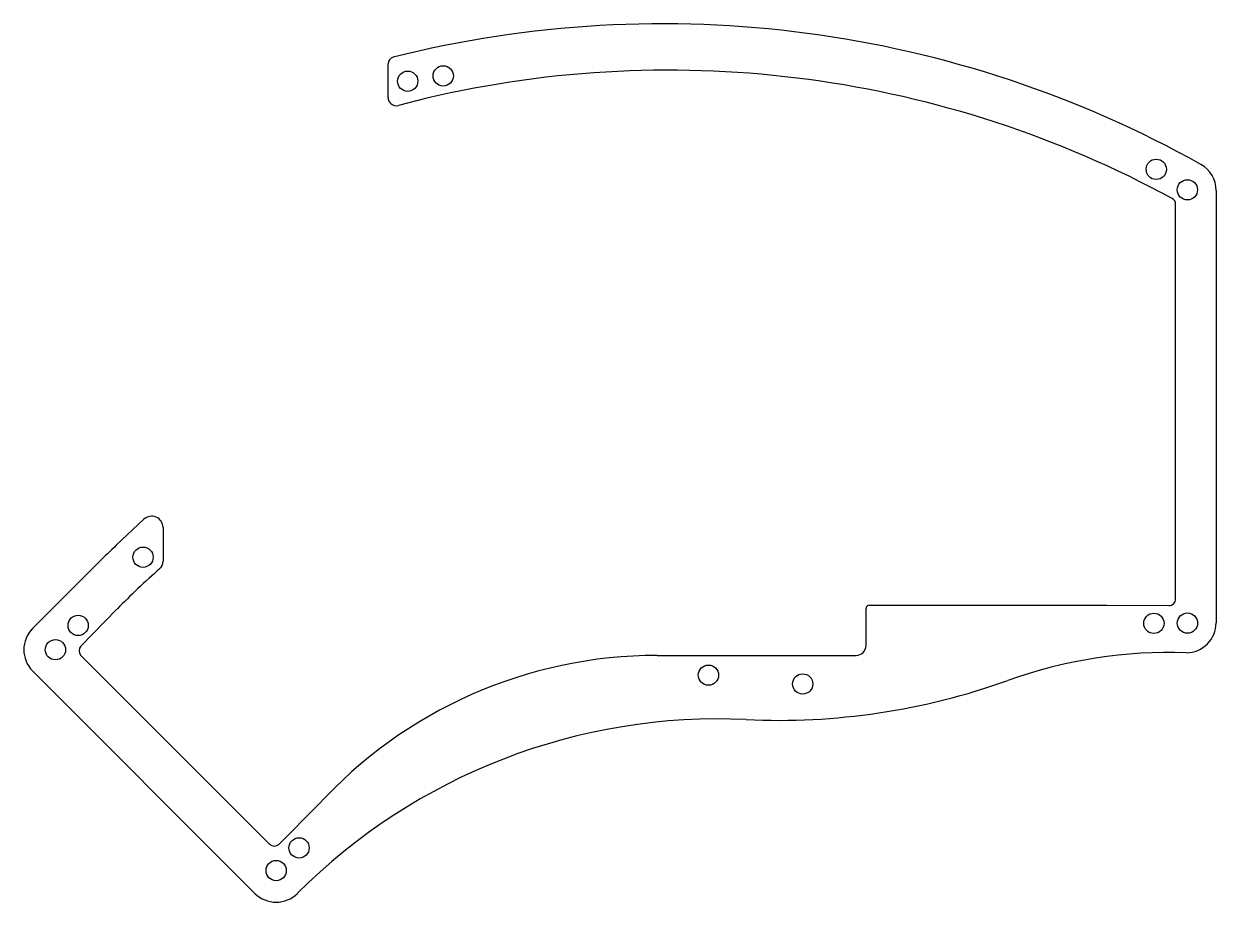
# Model space of a CAD drawing. Header units: millimetres. Extents: x -88 to 90, y -70 to 61.
import ezdxf

# ---------------------------------------------------------------- set-up
doc = ezdxf.new("R2010")
doc.units = ezdxf.units.MM
doc.layers.add('CUTOUTS', color=1, linetype='CONTINUOUS')
doc.layers.add('PERIMETER', color=5, linetype='CONTINUOUS')

msp = doc.modelspace()

# ---------------------------------------------------------------- linework, layer by layer
at = {"layer": 'CUTOUTS'}
for centre in [(-30.88, 52.59), (-25.56, 53.39), (81.29, 39.39), (85.95, 36.32), (-70.54, -18.71), (-80.26, -28.92), (80.93, -28.61), (85.96, -28.58), (-83.67, -32.56), (14.18, -36.37), (28.31, -37.69), (-47.16, -62.24), (-50.59, -65.64)]:
    msp.add_circle(centre, 1.52, dxfattribs=at)
at = {"layer": 'PERIMETER'}
for p, q in [((-33.83, 50.17), (-33.83, 55.2)), ((-28.02, 50.04), (-32.27, 48.95)), ((90.26, 36.21), (90.26, -28.51)), ((84.19, -24.29), (84.19, 34.14)), ((-74.54, -16.92), (-70.4, -13.03)), ((-67.54, -14.26), (-67.54, -19.32)), ((-87.08, -29.38), (-77.16, -19.46)), ((84.19, -24.94), (84.19, -24.29)), ((-74.44, -26.49), (-79.84, -32.01)), ((37.8, -31.91), (37.8, -26.39)), ((38.3, -25.89), (73.86, -25.89)), ((73.86, -25.89), (83.19, -25.95)), ((-79.84, -33.41), (-79.35, -33.91)), ((-79.35, -33.91), (-51.58, -61.69)), ((6.52, -33.41), (36.3, -33.41)), ((-53.78, -69.05), (-87.08, -35.74)), ((-50.16, -61.69), (-44.38, -55.91))]:
    msp.add_line(p, q, dxfattribs=at)
for centre, radius, start, end in [((7.3, -103.93), 165.11, 60.756, 104.1535), ((-32.83, 55.2), 1, 104.1535, 180), ((8.17, -103.59), 157.83, 61.4246, 103.2545), ((-32.58, 50.17), 1.25, 180, 284.2932), ((85.76, 36.21), 4.5, 0, 60.756), ((83.19, 34.14), 1, 0, 61.4246), ((-69.24, -14.26), 1.7, 0, 133.2462), ((7.3, -103.93), 119.45, 133.2462, 135), ((-69.04, -19.32), 1.5, -48.8531, 0), ((5.57, -104.71), 111.89, 131.1469, 135.6469), ((83.19, -24.95), 1, -90.3511, 0.4374), ((38.3, -26.39), 0.5, 90, 180), ((85.76, -28.51), 4.5, -90, 0), ((-83.9, -32.56), 4.5, 135, 225), ((-79.13, -32.71), 1, 135.6469, 224.1699), ((36.3, -31.91), 1.5, 270, 360), ((6.52, -102.25), 68.84, 90, 137.6822), ((83.27, -104.94), 71.97, 88.0147, 109.6861), ((24.65, 58.89), 102.03, 267.3058, 289.6875), ((15.66, -132.12), 89.2, 87.3058, 134.9997), ((-50.87, -60.98), 1, 225, 315), ((-50.59, -65.87), 4.5, 225, 314.9999)]:
    msp.add_arc(centre, radius, start, end, dxfattribs=at)

doc.saveas('drawing.dxf')
